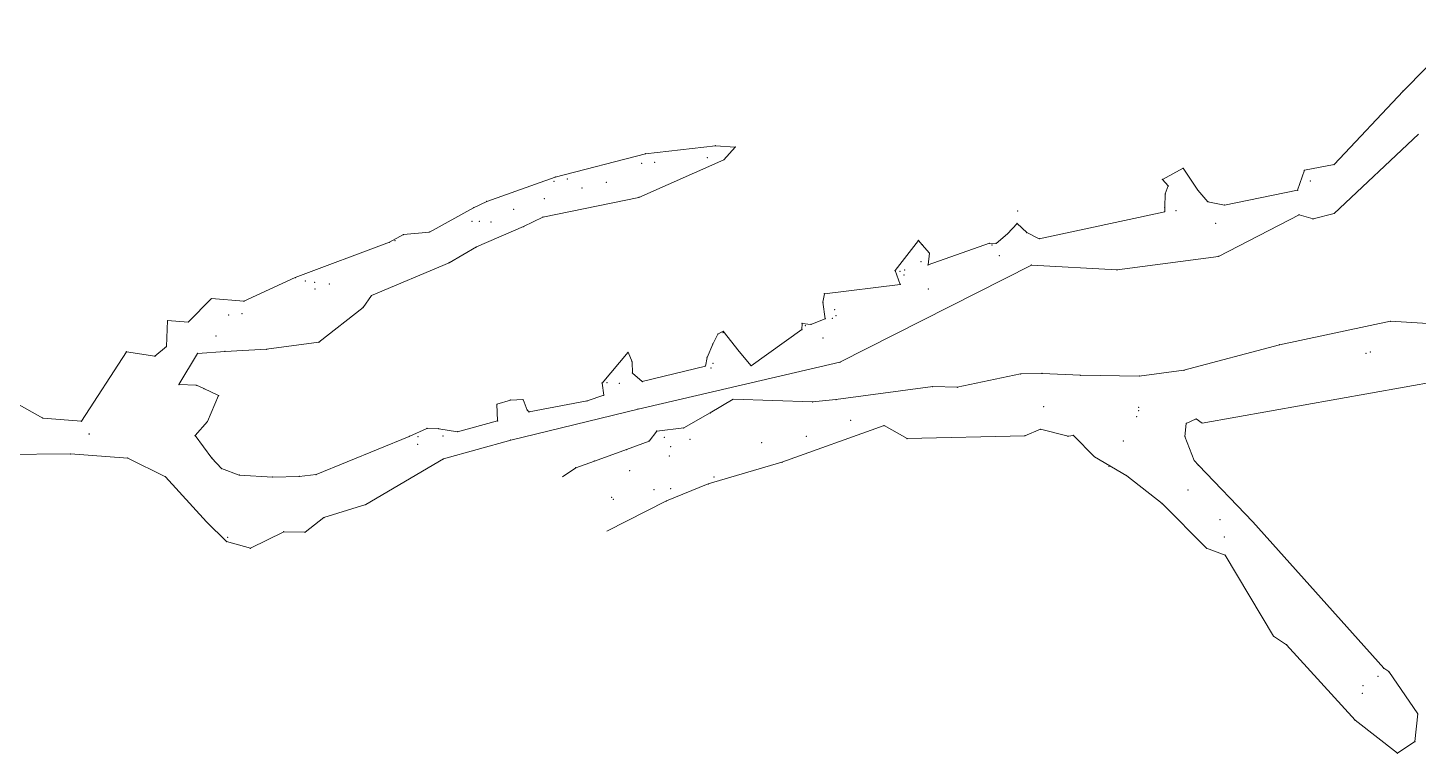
# Model space of a CAD drawing. Header units: millimetres. Extents: x 516689 to 517365, y 4400055 to 4400539.
# Drawn here: x 517110.8 to 517189, y 4400481.2 to 4400522 of the extents above; entities that cross this region are included whole.
import ezdxf

# ---------------------------------------------------------------- set-up
doc = ezdxf.new("R2010")
doc.units = ezdxf.units.MM
doc.layers.add('415', color=172, linetype='Continuous', lineweight=0)
doc.layers.add('GAL_370', color=18, linetype='Continuous', lineweight=0)

msp = doc.modelspace()

# ---------------------------------------------------------------- linework, layer by layer
at = {"layer": '415', "lineweight": 0}
for p, q in [((517188.148, 4400518.459, 416.45), (517191.643, 4400522.018, 416.45)), ((517184.261, 4400514.33, 415.25), (517188.148, 4400518.459, 416.45)), ((517145.546, 4400514.935, 414.7), (517149.466, 4400515.387, 414.7)), ((517149.466, 4400515.387, 414.7), (517150.589, 4400515.308, 414.7)), ((517150.589, 4400515.308, 414.7), (517149.946, 4400514.597, 414.7)), ((517189.017, 4400516.047, 416.45), (517184.276, 4400511.581, 415.25)), ((517140.463, 4400513.622, 414.7), (517145.546, 4400514.935, 414.7)), ((517149.946, 4400514.597, 414.7), (517145.167, 4400512.483, 414.7)), ((517174.611, 4400513.496, 415.25), (517175.774, 4400514.124, 415.25)), ((517175.774, 4400514.124, 415.25), (517176.608, 4400512.886, 415.25)), ((517182.215, 4400512.881, 415.25), (517182.594, 4400514.008, 415.25)), ((517182.594, 4400514.008, 415.25), (517184.261, 4400514.33, 415.25)), ((517136.613, 4400512.253, 414.7), (517140.463, 4400513.622, 414.7)), ((517174.936, 4400513.132, 415.25), (517174.611, 4400513.496, 415.25)), ((517174.771, 4400512.679, 415.25), (517174.936, 4400513.132, 415.25)), ((517135.87, 4400511.901, 414.7), (517136.613, 4400512.253, 414.7)), ((517145.167, 4400512.483, 414.7), (517139.768, 4400511.373, 414.7)), ((517174.741, 4400511.927, 415.25), (517174.771, 4400512.679, 415.25)), ((517176.608, 4400512.886, 415.25), (517177.165, 4400512.235, 415.25)), ((517177.165, 4400512.235, 415.25), (517178.097, 4400512.051, 415.25)), ((517178.097, 4400512.051, 415.25), (517182.215, 4400512.881, 415.25)), ((517133.387, 4400510.534, 414.7), (517135.87, 4400511.901, 414.7)), ((517167.688, 4400510.162, 415.25), (517174.738, 4400511.678, 415.25)), ((517174.738, 4400511.678, 415.25), (517174.741, 4400511.927, 415.25)), ((517182.295, 4400511.512, 415.25), (517177.756, 4400509.161, 415.25)), ((517183.086, 4400511.273, 415.25), (517182.295, 4400511.512, 415.25)), ((517184.276, 4400511.581, 415.25), (517183.086, 4400511.273, 415.25)), ((517138.684, 4400510.845, 414.7), (517136.031, 4400509.695, 414.7)), ((517139.768, 4400511.373, 414.7), (517138.684, 4400510.845, 414.7)), ((517165.903, 4400510.435, 415.25), (517166.44, 4400511.017, 415.25)), ((517166.44, 4400511.017, 415.25), (517166.984, 4400510.508, 415.25)), ((517125.838, 4400507.973, 414.7), (517131.133, 4400509.96, 414.7)), ((517131.133, 4400509.96, 414.7), (517131.92, 4400510.394, 414.7)), ((517131.92, 4400510.394, 414.7), (517133.387, 4400510.534, 414.7)), ((517159.576, 4400508.37, 415.25), (517160.888, 4400510.066, 415.25)), ((517160.888, 4400510.066, 415.25), (517161.105, 4400509.82, 415.25)), ((517161.431, 4400508.69, 415.25), (517164.88, 4400509.902, 415.25)), ((517164.88, 4400509.902, 415.25), (517165.259, 4400509.892, 415.25)), ((517165.259, 4400509.892, 415.25), (517165.903, 4400510.435, 415.25)), ((517166.984, 4400510.508, 415.25), (517167.688, 4400510.162, 415.25)), ((517136.031, 4400509.695, 414.7), (517134.487, 4400508.808, 414.7)), ((517161.105, 4400509.82, 415.25), (517161.508, 4400509.355, 415.25)), ((517161.508, 4400509.355, 415.25), (517161.431, 4400508.69, 415.25)), ((517177.756, 4400509.161, 415.25), (517172.057, 4400508.403, 415.25)), ((517134.487, 4400508.808, 414.7), (517130.127, 4400506.967, 414.7)), ((517167.246, 4400508.677, 415.25), (517156.476, 4400503.212, 414.7)), ((517159.868, 4400507.587, 415.25), (517159.576, 4400508.37, 415.25)), ((517172.057, 4400508.403, 415.25), (517167.246, 4400508.677, 415.25)), ((517122.949, 4400506.645, 414.7), (517125.838, 4400507.973, 414.7)), ((517155.603, 4400507.068, 414.7), (517159.868, 4400507.587, 415.25)), ((517119.82, 4400505.475, 414.7), (517121.127, 4400506.796, 414.7)), ((517121.127, 4400506.796, 414.7), (517122.949, 4400506.645, 414.7)), ((517130.127, 4400506.967, 414.7), (517129.656, 4400506.301, 414.7)), ((517155.521, 4400506.584, 414.7), (517155.603, 4400507.068, 414.7)), ((517129.656, 4400506.301, 414.7), (517127.175, 4400504.336, 414.7)), ((517155.644, 4400505.657, 414.7), (517155.521, 4400506.584, 414.7)), ((517118.596, 4400504.108, 414.6), (517118.657, 4400505.557, 414.7)), ((517118.657, 4400505.557, 414.7), (517119.82, 4400505.475, 414.7)), ((517154.338, 4400505.048, 414.7), (517154.346, 4400505.396, 414.7)), ((517154.346, 4400505.396, 414.7), (517154.838, 4400505.338, 414.7)), ((517154.838, 4400505.338, 414.7), (517155.644, 4400505.657, 414.7)), ((517149.325, 4400504.236, 414.7), (517149.609, 4400504.799, 414.7)), ((517149.609, 4400504.799, 414.7), (517149.91, 4400504.956, 414.7)), ((517149.91, 4400504.956, 414.7), (517150.8, 4400503.82, 414.7)), ((517151.473, 4400503.014, 414.7), (517154.338, 4400505.048, 414.7)), ((517113.817, 4400499.896, 414.6), (517116.34, 4400503.809, 414.6)), ((517116.34, 4400503.809, 414.6), (517117.952, 4400503.55, 414.6)), ((517117.952, 4400503.55, 414.6), (517118.596, 4400504.108, 414.6)), ((517120.346, 4400503.708, 414.6), (517119.294, 4400501.959, 414.6)), ((517121.895, 4400503.828, 414.7), (517120.346, 4400503.708, 414.6)), ((517124.229, 4400503.949, 414.7), (517121.895, 4400503.828, 414.7)), ((517127.175, 4400504.336, 414.7), (517124.229, 4400503.949, 414.7)), ((517143.094, 4400502.042, 414.7), (517144.556, 4400503.775, 414.7)), ((517144.556, 4400503.775, 414.7), (517144.78, 4400503.239, 414.7)), ((517149.004, 4400503.486, 414.7), (517149.325, 4400504.236, 414.7)), ((517150.8, 4400503.82, 414.7), (517151.473, 4400503.014, 414.7)), ((517144.78, 4400503.239, 414.7), (517144.806, 4400502.607, 414.7)), ((517156.476, 4400503.212, 414.7), (517145.122, 4400500.581, 414.7)), ((517145.357, 4400502.127, 414.7), (517148.911, 4400502.999, 414.7)), ((517148.911, 4400502.999, 414.7), (517149.004, 4400503.486, 414.7)), ((517143.191, 4400501.363, 414.7), (517143.094, 4400502.042, 414.7)), ((517144.806, 4400502.607, 414.7), (517145.357, 4400502.127, 414.7)), ((517109.238, 4400501.423, 414.5), (517111.637, 4400500.079, 414.6)), ((517119.294, 4400501.959, 414.6), (517120.277, 4400501.921, 414.6)), ((517120.277, 4400501.921, 414.6), (517120.707, 4400501.734, 414.6)), ((517120.707, 4400501.734, 414.6), (517121.53, 4400501.343, 414.6)), ((517121.53, 4400501.343, 414.6), (517120.901, 4400499.879, 414.6)), ((517142.252, 4400501.042, 414.7), (517143.191, 4400501.363, 414.7)), ((517137.181, 4400500.857, 414.7), (517137.943, 4400501.09, 414.7)), ((517137.222, 4400499.913, 414.7), (517137.181, 4400500.857, 414.7)), ((517137.943, 4400501.09, 414.7), (517138.65, 4400501.114, 414.7)), ((517145.122, 4400500.581, 414.7), (517137.964, 4400498.842, 414.7)), ((517138.65, 4400501.114, 414.7), (517138.886, 4400500.529, 414.7)), ((517138.886, 4400500.529, 414.7), (517138.989, 4400500.419, 414.7)), ((517138.989, 4400500.419, 414.7), (517142.252, 4400501.042, 414.7)), ((517111.637, 4400500.079, 414.6), (517113.817, 4400499.896, 414.6)), ((517120.901, 4400499.879, 414.6), (517120.205, 4400499.095, 414.6)), ((517134.964, 4400499.305, 414.7), (517137.222, 4400499.913, 414.7)), ((517120.205, 4400499.095, 414.6), (517121.152, 4400497.828, 414.6)), ((517127.016, 4400496.902, 414.6), (517132.247, 4400499.04, 414.7)), ((517132.247, 4400499.04, 414.7), (517133.249, 4400499.498, 414.7)), ((517133.249, 4400499.498, 414.7), (517133.914, 4400499.479, 414.7)), ((517133.914, 4400499.479, 414.7), (517134.964, 4400499.305, 414.7)), ((517137.964, 4400498.842, 414.7), (517134.173, 4400497.779, 414.7)), ((517113.191, 4400498.061, 414.6), (517109.385, 4400498.033, 414.5)), ((517116.42, 4400497.825, 414.6), (517113.191, 4400498.061, 414.6)), ((517118.537, 4400496.777, 414.6), (517116.42, 4400497.825, 414.6)), ((517121.152, 4400497.828, 414.6), (517121.699, 4400497.234, 414.6)), ((517134.173, 4400497.779, 414.7), (517129.806, 4400495.21, 414.6)), ((517120.857, 4400494.233, 414.6), (517118.537, 4400496.777, 414.6)), ((517121.699, 4400497.234, 414.6), (517122.69, 4400496.871, 414.6)), ((517122.69, 4400496.871, 414.6), (517124.577, 4400496.755, 414.6)), ((517124.577, 4400496.755, 414.6), (517126.064, 4400496.794, 414.6)), ((517126.064, 4400496.794, 414.6), (517127.016, 4400496.902, 414.6)), ((517129.806, 4400495.21, 414.6), (517127.449, 4400494.481, 414.6)), ((517121.981, 4400493.132, 414.6), (517120.857, 4400494.233, 414.6)), ((517127.449, 4400494.481, 414.6), (517126.393, 4400493.653, 414.6)), ((517125.194, 4400493.683, 414.6), (517123.32, 4400492.753, 414.6)), ((517126.393, 4400493.653, 414.6), (517125.194, 4400493.683, 414.6)), ((517123.32, 4400492.753, 414.6), (517121.981, 4400493.132, 414.6))]:
    msp.add_line(p, q, dxfattribs=at)
for p in [(517188.148, 4400518.459, 416.45), (517188.148, 4400518.459, 416.45), (517149.466, 4400515.387, 414.7), (517149.466, 4400515.387, 414.7), (517150.589, 4400515.308, 414.7), (517150.589, 4400515.308, 414.7), (517145.546, 4400514.935, 414.7), (517145.546, 4400514.935, 414.7), (517149.02, 4400514.711, 414.7), (517149.02, 4400514.711, 414.7), (517149.946, 4400514.597, 414.7), (517149.946, 4400514.597, 414.7), (517145.33, 4400514.405, 414.7), (517145.33, 4400514.405, 414.7), (517146.053, 4400514.448, 414.7), (517146.053, 4400514.448, 414.7), (517175.774, 4400514.124, 415.25), (517175.774, 4400514.124, 415.25), (517182.594, 4400514.008, 415.25), (517182.594, 4400514.008, 415.25), (517184.261, 4400514.33, 415.25), (517184.261, 4400514.33, 415.25), (517140.398, 4400513.391, 414.7), (517140.398, 4400513.391, 414.7), (517140.463, 4400513.622, 414.7), (517140.463, 4400513.622, 414.7), (517141.134, 4400513.52, 414.7), (517141.134, 4400513.52, 414.7), (517141.976, 4400513.01, 414.7), (517141.976, 4400513.01, 414.7), (517143.336, 4400513.326, 414.7), (517143.336, 4400513.326, 414.7), (517174.611, 4400513.496, 415.25), (517174.611, 4400513.496, 415.25), (517174.936, 4400513.132, 415.25), (517174.936, 4400513.132, 415.25), (517182.93, 4400513.411, 415.25), (517182.93, 4400513.411, 415.25), (517136.613, 4400512.253, 414.7), (517136.613, 4400512.253, 414.7), (517139.844, 4400512.418, 414.7), (517139.844, 4400512.418, 414.7), (517145.167, 4400512.483, 414.7), (517145.167, 4400512.483, 414.7), (517174.771, 4400512.679, 415.25), (517174.771, 4400512.679, 415.25), (517176.608, 4400512.886, 415.25), (517176.608, 4400512.886, 415.25), (517177.165, 4400512.235, 415.25), (517177.165, 4400512.235, 415.25), (517182.215, 4400512.881, 415.25), (517182.215, 4400512.881, 415.25), (517182.215, 4400512.881, 415.25), (517182.215, 4400512.881, 415.25), (517135.87, 4400511.901, 414.7), (517135.87, 4400511.901, 414.7), (517138.123, 4400511.805, 414.7), (517138.123, 4400511.805, 414.7), (517166.477, 4400511.715, 415.25), (517166.477, 4400511.715, 415.25), (517174.738, 4400511.678, 415.25), (517174.738, 4400511.678, 415.25), (517174.741, 4400511.927, 415.25), (517174.741, 4400511.927, 415.25), (517175.381, 4400511.728, 415.25), (517175.381, 4400511.728, 415.25), (517178.097, 4400512.051, 415.25), (517178.097, 4400512.051, 415.25), (517182.295, 4400511.512, 415.25), (517182.295, 4400511.512, 415.25), (517184.276, 4400511.581, 415.25), (517184.276, 4400511.581, 415.25), (517135.772, 4400511.146, 414.7), (517135.772, 4400511.146, 414.7), (517136.191, 4400511.134, 414.7), (517136.191, 4400511.134, 414.7), (517136.845, 4400511.103, 414.7), (517136.845, 4400511.103, 414.7), (517138.684, 4400510.845, 414.7), (517138.684, 4400510.845, 414.7), (517139.768, 4400511.373, 414.7), (517139.768, 4400511.373, 414.7), (517166.44, 4400511.017, 415.25), (517166.44, 4400511.017, 415.25), (517177.604, 4400511.021, 415.25), (517177.604, 4400511.021, 415.25), (517183.086, 4400511.273, 415.25), (517183.086, 4400511.273, 415.25), (517131.133, 4400509.96, 414.7), (517131.133, 4400509.96, 414.7), (517131.454, 4400510.05, 414.7), (517131.454, 4400510.05, 414.7), (517131.92, 4400510.394, 414.7), (517131.92, 4400510.394, 414.7), (517133.387, 4400510.534, 414.7), (517133.387, 4400510.534, 414.7), (517160.888, 4400510.066, 415.25), (517160.888, 4400510.066, 415.25), (517164.88, 4400509.902, 415.25), (517164.88, 4400509.902, 415.25), (517165.259, 4400509.892, 415.25), (517165.259, 4400509.892, 415.25), (517165.903, 4400510.435, 415.25), (517165.903, 4400510.435, 415.25), (517166.984, 4400510.508, 415.25), (517166.984, 4400510.508, 415.25), (517167.688, 4400510.162, 415.25), (517167.688, 4400510.162, 415.25), (517136.031, 4400509.695, 414.7), (517136.031, 4400509.695, 414.7), (517161.105, 4400509.82, 415.25), (517161.105, 4400509.82, 415.25), (517161.508, 4400509.355, 415.25), (517161.508, 4400509.355, 415.25), (517165.03, 4400509.809, 415.25), (517165.03, 4400509.809, 415.25), (517165.431, 4400509.207, 415.25), (517165.431, 4400509.207, 415.25), (517177.756, 4400509.161, 415.25), (517177.756, 4400509.161, 415.25), (517134.487, 4400508.808, 414.7), (517134.487, 4400508.808, 414.7), (517159.576, 4400508.37, 415.25), (517159.576, 4400508.37, 415.25), (517159.853, 4400508.335, 415.25), (517159.853, 4400508.335, 415.25), (517160.117, 4400508.404, 415.25), (517160.117, 4400508.404, 415.25), (517161.031, 4400508.869, 415.25), (517161.031, 4400508.869, 415.25), (517161.431, 4400508.69, 415.25), (517161.431, 4400508.69, 415.25), (517167.246, 4400508.677, 415.25), (517167.246, 4400508.677, 415.25), (517172.057, 4400508.403, 415.25), (517172.057, 4400508.403, 415.25), (517125.838, 4400507.973, 414.7), (517125.838, 4400507.973, 414.7), (517126.403, 4400507.783, 414.7), (517126.403, 4400507.783, 414.7), (517126.933, 4400507.706, 414.7), (517126.933, 4400507.706, 414.7), (517127.766, 4400507.617, 414.7), (517127.766, 4400507.617, 414.7), (517159.868, 4400507.587, 415.25), (517159.868, 4400507.587, 415.25), (517160.081, 4400508.12, 415.25), (517160.081, 4400508.12, 415.25), (517121.127, 4400506.796, 414.7), (517121.127, 4400506.796, 414.7), (517126.946, 4400507.341, 414.7), (517126.946, 4400507.341, 414.7), (517130.127, 4400506.967, 414.7), (517130.127, 4400506.967, 414.7), (517155.603, 4400507.068, 414.7), (517155.603, 4400507.068, 414.7), (517161.451, 4400507.33, 415.25), (517161.451, 4400507.33, 415.25), (517122.843, 4400505.949, 414.7), (517122.843, 4400505.949, 414.7), (517122.949, 4400506.645, 414.7), (517122.949, 4400506.645, 414.7), (517129.656, 4400506.301, 414.7), (517129.656, 4400506.301, 414.7), (517155.521, 4400506.584, 414.7), (517155.521, 4400506.584, 414.7), (517156.179, 4400506.172, 414.7), (517156.179, 4400506.172, 414.7), (517118.657, 4400505.557, 414.7), (517118.657, 4400505.557, 414.7), (517119.82, 4400505.475, 414.7), (517119.82, 4400505.475, 414.7), (517122.096, 4400505.864, 414.7), (517122.096, 4400505.864, 414.7), (517154.346, 4400505.396, 414.7), (517154.346, 4400505.396, 414.7), (517154.536, 4400505.277, 414.7), (517154.536, 4400505.277, 414.7), (517154.838, 4400505.338, 414.7), (517154.838, 4400505.338, 414.7), (517155.644, 4400505.657, 414.7), (517155.644, 4400505.657, 414.7), (517156.052, 4400505.687, 414.7), (517156.052, 4400505.687, 414.7), (517156.258, 4400505.832, 414.7), (517156.258, 4400505.832, 414.7), (517121.384, 4400504.699, 414.7), (517121.384, 4400504.699, 414.7), (517121.384, 4400504.699, 414.7), (517121.384, 4400504.699, 414.7), (517149.609, 4400504.799, 414.7), (517149.609, 4400504.799, 414.7), (517149.905, 4400504.883, 414.7), (517149.905, 4400504.883, 414.7), (517149.91, 4400504.956, 414.7), (517149.91, 4400504.956, 414.7), (517154.338, 4400505.048, 414.7), (517154.338, 4400505.048, 414.7), (517155.518, 4400504.586, 414.7), (517155.518, 4400504.586, 414.7), (517116.34, 4400503.809, 414.6), (517116.34, 4400503.809, 414.6), (517118.596, 4400504.108, 414.6), (517118.596, 4400504.108, 414.6), (517120.346, 4400503.708, 414.6), (517121.895, 4400503.828, 414.7), (517121.895, 4400503.828, 414.7), (517124.229, 4400503.949, 414.7), (517124.229, 4400503.949, 414.7), (517127.175, 4400504.336, 414.7), (517127.175, 4400504.336, 414.7), (517144.556, 4400503.775, 414.7), (517144.556, 4400503.775, 414.7), (517149.325, 4400504.236, 414.7), (517149.325, 4400504.236, 414.7), (517150.8, 4400503.82, 414.7), (517150.8, 4400503.82, 414.7), (517117.952, 4400503.55, 414.6), (517117.952, 4400503.55, 414.6), (517144.78, 4400503.239, 414.7), (517144.78, 4400503.239, 414.7), (517148.911, 4400502.999, 414.7), (517148.911, 4400502.999, 414.7), (517149.004, 4400503.486, 414.7), (517149.004, 4400503.486, 414.7), (517149.219, 4400502.899, 414.7), (517149.219, 4400502.899, 414.7), (517149.326, 4400503.145, 414.7), (517149.326, 4400503.145, 414.7), (517151.473, 4400503.014, 414.7), (517151.473, 4400503.014, 414.7), (517156.476, 4400503.212, 414.7), (517156.476, 4400503.212, 414.7), (517143.094, 4400502.042, 414.7), (517143.094, 4400502.042, 414.7), (517143.368, 4400502.061, 414.7), (517143.368, 4400502.061, 414.7), (517144.066, 4400502.032, 414.7), (517144.066, 4400502.032, 414.7), (517144.806, 4400502.607, 414.7), (517144.806, 4400502.607, 414.7), (517145.357, 4400502.127, 414.7), (517145.357, 4400502.127, 414.7), (517119.294, 4400501.959, 414.6), (517119.294, 4400501.959, 414.6), (517120.277, 4400501.921, 414.6), (517120.277, 4400501.921, 414.6), (517120.707, 4400501.734, 414.6), (517120.707, 4400501.734, 414.6), (517121.53, 4400501.343, 414.6), (517121.53, 4400501.343, 414.6), (517143.191, 4400501.363, 414.7), (517143.191, 4400501.363, 414.7), (517137.181, 4400500.857, 414.7), (517137.181, 4400500.857, 414.7), (517137.943, 4400501.09, 414.7), (517137.943, 4400501.09, 414.7), (517138.65, 4400501.114, 414.7), (517138.65, 4400501.114, 414.7), (517138.886, 4400500.529, 414.7), (517138.886, 4400500.529, 414.7), (517142.252, 4400501.042, 414.7), (517142.252, 4400501.042, 414.7), (517145.122, 4400500.581, 414.7), (517145.122, 4400500.581, 414.7), (517111.637, 4400500.079, 414.6), (517111.637, 4400500.079, 414.6), (517113.817, 4400499.896, 414.6), (517113.817, 4400499.896, 414.6), (517120.901, 4400499.879, 414.6), (517120.901, 4400499.879, 414.6), (517137.222, 4400499.913, 414.7), (517137.222, 4400499.913, 414.7), (517138.989, 4400500.419, 414.7), (517138.989, 4400500.419, 414.7), (517114.248, 4400499.177, 414.6), (517114.248, 4400499.177, 414.6), (517114.254, 4400499.182, 414.6), (517114.254, 4400499.182, 414.6), (517120.205, 4400499.095, 414.6), (517120.205, 4400499.095, 414.6), (517132.247, 4400499.04, 414.7), (517132.247, 4400499.04, 414.7), (517132.745, 4400499.03, 414.7), (517132.745, 4400499.03, 414.7), (517133.249, 4400499.498, 414.7), (517133.249, 4400499.498, 414.7), (517133.914, 4400499.479, 414.7), (517133.914, 4400499.479, 414.7), (517134.155, 4400499.073, 414.7), (517134.155, 4400499.073, 414.7), (517134.964, 4400499.305, 414.7), (517134.964, 4400499.305, 414.7), (517132.718, 4400498.603, 414.7), (517132.718, 4400498.603, 414.7), (517137.964, 4400498.842, 414.7), (517137.964, 4400498.842, 414.7), (517113.191, 4400498.061, 414.6), (517116.42, 4400497.825, 414.6), (517116.42, 4400497.825, 414.6), (517121.152, 4400497.828, 414.6), (517121.152, 4400497.828, 414.6), (517134.173, 4400497.779, 414.7), (517134.173, 4400497.779, 414.7), (517118.537, 4400496.777, 414.6), (517118.537, 4400496.777, 414.6), (517121.699, 4400497.234, 414.6), (517121.699, 4400497.234, 414.6), (517122.69, 4400496.871, 414.6), (517122.69, 4400496.871, 414.6), (517124.577, 4400496.755, 414.6), (517124.577, 4400496.755, 414.6), (517126.064, 4400496.794, 414.6), (517126.064, 4400496.794, 414.6), (517127.016, 4400496.902, 414.6), (517127.016, 4400496.902, 414.6), (517129.806, 4400495.21, 414.6), (517129.806, 4400495.21, 414.6), (517120.857, 4400494.233, 414.6), (517120.857, 4400494.233, 414.6), (517127.449, 4400494.481, 414.6), (517127.449, 4400494.481, 414.6), (517125.194, 4400493.683, 414.6), (517125.194, 4400493.683, 414.6), (517126.393, 4400493.653, 414.6), (517126.393, 4400493.653, 414.6), (517121.981, 4400493.132, 414.6), (517121.981, 4400493.132, 414.6), (517122.046, 4400493.362, 414.6), (517122.046, 4400493.362, 414.6), (517123.32, 4400492.753, 414.6), (517123.32, 4400492.753, 414.6)]:
    msp.add_point(p, dxfattribs=at)
at = {"layer": 'GAL_370', "lineweight": 0}
for p, q in [((517187.447, 4400505.517, 370.4), (517181.201, 4400504.195, 370.4)), ((517187.447, 4400505.517, 370.4), (517181.201, 4400504.195, 370.4)), ((517190.439, 4400505.336, 370.4), (517187.447, 4400505.517, 370.4)), ((517190.439, 4400505.336, 370.4), (517187.447, 4400505.517, 370.4)), ((517181.201, 4400504.195, 370.4), (517175.822, 4400502.762, 370.23)), ((517181.201, 4400504.195, 370.4), (517175.822, 4400502.762, 370.23)), ((517166.631, 4400502.556, 370), (517163.071, 4400501.805, 370)), ((517166.631, 4400502.556, 370), (517163.071, 4400501.805, 370)), ((517167.843, 4400502.586, 370), (517166.631, 4400502.556, 370)), ((517167.843, 4400502.586, 370), (517166.631, 4400502.556, 370)), ((517169.998, 4400502.488, 370.23), (517167.843, 4400502.586, 370)), ((517169.998, 4400502.488, 370.23), (517167.843, 4400502.586, 370)), ((517173.303, 4400502.44, 370.23), (517169.998, 4400502.488, 370.23)), ((517173.303, 4400502.44, 370.23), (517169.998, 4400502.488, 370.23)), ((517175.822, 4400502.762, 370.23), (517173.303, 4400502.44, 370.23)), ((517175.822, 4400502.762, 370.23), (517173.303, 4400502.44, 370.23)), ((517176.845, 4400499.796, 370.23), (517190.104, 4400502.154, 370.4)), ((517176.845, 4400499.796, 370.23), (517190.104, 4400502.154, 370.4)), ((517161.689, 4400501.849, 370), (517156.245, 4400501.114, 370)), ((517161.689, 4400501.849, 370), (517156.245, 4400501.114, 370)), ((517163.071, 4400501.805, 370), (517161.689, 4400501.849, 370)), ((517163.071, 4400501.805, 370), (517161.689, 4400501.849, 370)), ((517150.463, 4400501.145, 369.8), (517149.178, 4400500.362, 369.8)), ((517150.463, 4400501.145, 369.8), (517149.178, 4400500.362, 369.8)), ((517154.931, 4400500.98, 370), (517150.463, 4400501.145, 369.8)), ((517154.931, 4400500.98, 370), (517150.463, 4400501.145, 369.8)), ((517156.245, 4400501.114, 370), (517154.931, 4400500.98, 370)), ((517156.245, 4400501.114, 370), (517154.931, 4400500.98, 370)), ((517149.178, 4400500.362, 369.8), (517147.694, 4400499.527, 369.8)), ((517149.178, 4400500.362, 369.8), (517147.694, 4400499.527, 369.8)), ((517175.872, 4400499.045, 370.23), (517175.947, 4400499.777, 370.23)), ((517175.872, 4400499.045, 370.23), (517175.947, 4400499.777, 370.23)), ((517175.947, 4400499.777, 370.23), (517176.508, 4400500.028, 370.23)), ((517175.947, 4400499.777, 370.23), (517176.508, 4400500.028, 370.23)), ((517176.508, 4400500.028, 370.23), (517176.845, 4400499.796, 370.23)), ((517176.508, 4400500.028, 370.23), (517176.845, 4400499.796, 370.23)), ((517146.172, 4400499.346, 369.8), (517145.744, 4400498.78, 369.8)), ((517146.172, 4400499.346, 369.8), (517145.744, 4400498.78, 369.8)), ((517147.694, 4400499.527, 369.8), (517146.172, 4400499.346, 369.8)), ((517147.694, 4400499.527, 369.8), (517146.172, 4400499.346, 369.8)), ((517153.212, 4400497.596, 369.8), (517158.959, 4400499.657, 370)), ((517153.212, 4400497.596, 369.8), (517158.959, 4400499.657, 370)), ((517158.959, 4400499.657, 370), (517160.249, 4400498.922, 370)), ((517158.959, 4400499.657, 370), (517160.249, 4400498.922, 370)), ((517160.249, 4400498.922, 370), (517166.88, 4400499.079, 370)), ((517160.249, 4400498.922, 370), (517166.88, 4400499.079, 370)), ((517166.88, 4400499.079, 370), (517167.745, 4400499.449, 370)), ((517166.88, 4400499.079, 370), (517167.745, 4400499.449, 370)), ((517167.745, 4400499.449, 370), (517169.301, 4400499.054, 370.23)), ((517167.745, 4400499.449, 370), (517169.301, 4400499.054, 370.23)), ((517169.301, 4400499.054, 370.23), (517169.608, 4400499.105, 370.23)), ((517169.301, 4400499.054, 370.23), (517169.608, 4400499.105, 370.23)), ((517169.608, 4400499.105, 370.23), (517170.79, 4400497.9, 370.23)), ((517169.608, 4400499.105, 370.23), (517170.79, 4400497.9, 370.23)), ((517176.4, 4400497.684, 370.23), (517175.872, 4400499.045, 370.23)), ((517176.4, 4400497.684, 370.23), (517175.872, 4400499.045, 370.23)), ((517144.479, 4400498.301, 369.8), (517142.668, 4400497.653, 369.8)), ((517144.479, 4400498.301, 369.8), (517142.668, 4400497.653, 369.8)), ((517145.744, 4400498.78, 369.8), (517144.479, 4400498.301, 369.8)), ((517145.744, 4400498.78, 369.8), (517144.479, 4400498.301, 369.8)), ((517142.668, 4400497.653, 369.8), (517141.618, 4400497.281, 369.8)), ((517142.668, 4400497.653, 369.8), (517141.618, 4400497.281, 369.8)), ((517149.063, 4400496.376, 369.8), (517153.212, 4400497.596, 369.8)), ((517149.063, 4400496.376, 369.8), (517153.212, 4400497.596, 369.8)), ((517170.79, 4400497.9, 370.23), (517172.606, 4400496.835, 370.23)), ((517170.79, 4400497.9, 370.23), (517172.606, 4400496.835, 370.23)), ((517176.632, 4400497.425, 370.23), (517176.4, 4400497.684, 370.23)), ((517176.632, 4400497.425, 370.23), (517176.4, 4400497.684, 370.23)), ((517179.691, 4400494.243, 370.23), (517176.632, 4400497.425, 370.23)), ((517179.691, 4400494.243, 370.23), (517176.632, 4400497.425, 370.23)), ((517141.618, 4400497.281, 369.8), (517140.866, 4400496.779, 369.8)), ((517141.618, 4400497.281, 369.8), (517140.866, 4400496.779, 369.8)), ((517172.606, 4400496.835, 370.23), (517174.587, 4400495.266, 370.23)), ((517172.606, 4400496.835, 370.23), (517174.587, 4400495.266, 370.23)), ((517146.717, 4400495.414, 369.8), (517149.063, 4400496.376, 369.8)), ((517146.717, 4400495.414, 369.8), (517149.063, 4400496.376, 369.8)), ((517143.359, 4400493.711, 369.8), (517146.717, 4400495.414, 369.8)), ((517143.359, 4400493.711, 369.8), (517146.717, 4400495.414, 369.8)), ((517174.587, 4400495.266, 370.23), (517177.093, 4400492.755, 370.23)), ((517174.587, 4400495.266, 370.23), (517177.093, 4400492.755, 370.23)), ((517187.06, 4400486.005, 370.4), (517179.691, 4400494.243, 370.23)), ((517187.06, 4400486.005, 370.4), (517179.691, 4400494.243, 370.23)), ((517177.093, 4400492.755, 370.23), (517178.135, 4400492.371, 370.23)), ((517177.093, 4400492.755, 370.23), (517178.135, 4400492.371, 370.23)), ((517178.135, 4400492.371, 370.23), (517180.863, 4400487.811, 370.4)), ((517178.135, 4400492.371, 370.23), (517180.863, 4400487.811, 370.4)), ((517180.863, 4400487.811, 370.4), (517181.598, 4400487.334, 370.4)), ((517180.863, 4400487.811, 370.4), (517181.598, 4400487.334, 370.4)), ((517181.598, 4400487.334, 370.4), (517185.449, 4400483.084, 370.4)), ((517181.598, 4400487.334, 370.4), (517185.449, 4400483.084, 370.4)), ((517187.344, 4400485.823, 370.4), (517187.06, 4400486.005, 370.4)), ((517187.344, 4400485.823, 370.4), (517187.06, 4400486.005, 370.4)), ((517188.974, 4400483.445, 370.4), (517187.344, 4400485.823, 370.4)), ((517188.974, 4400483.445, 370.4), (517187.344, 4400485.823, 370.4)), ((517188.811, 4400481.882, 370.4), (517188.974, 4400483.445, 370.4)), ((517188.811, 4400481.882, 370.4), (517188.974, 4400483.445, 370.4)), ((517185.449, 4400483.084, 370.4), (517187.825, 4400481.234, 370.4)), ((517185.449, 4400483.084, 370.4), (517187.825, 4400481.234, 370.4)), ((517187.825, 4400481.234, 370.4), (517188.811, 4400481.882, 370.4)), ((517187.825, 4400481.234, 370.4), (517188.811, 4400481.882, 370.4))]:
    msp.add_line(p, q, dxfattribs=at)
for p in [(517187.447, 4400505.517, 370.4), (517187.447, 4400505.517, 370.4), (517181.201, 4400504.195, 370.4), (517181.201, 4400504.195, 370.4), (517186.053, 4400503.724, 370.4), (517186.053, 4400503.724, 370.4), (517186.308, 4400503.786, 370.4), (517186.308, 4400503.786, 370.4), (517166.631, 4400502.556, 370), (517166.631, 4400502.556, 370), (517166.631, 4400502.556, 370), (517166.631, 4400502.556, 370), (517167.843, 4400502.586, 370), (517167.843, 4400502.586, 370), (517167.843, 4400502.586, 370), (517167.843, 4400502.586, 370), (517169.998, 4400502.488, 370.23), (517169.998, 4400502.488, 370.23), (517173.303, 4400502.44, 370.23), (517173.303, 4400502.44, 370.23), (517175.822, 4400502.762, 370.23), (517175.822, 4400502.762, 370.23), (517161.689, 4400501.849, 370), (517161.689, 4400501.849, 370), (517163.071, 4400501.805, 370), (517163.071, 4400501.805, 370), (517163.071, 4400501.805, 370), (517163.071, 4400501.805, 370), (517163.071, 4400501.805, 370), (517163.071, 4400501.805, 370), (517154.931, 4400500.98, 370), (517154.931, 4400500.98, 370), (517156.245, 4400501.114, 370), (517156.245, 4400501.114, 370), (517167.93, 4400500.719, 370), (517167.93, 4400500.719, 370), (517167.93, 4400500.719, 370), (517167.93, 4400500.719, 370), (517173.271, 4400500.673, 370.23), (517173.271, 4400500.673, 370.23), (517173.277, 4400500.485, 370.23), (517173.277, 4400500.485, 370.23), (517149.178, 4400500.362, 369.8), (517149.178, 4400500.362, 369.8), (517149.178, 4400500.362, 369.8), (517149.178, 4400500.362, 369.8), (517157.076, 4400499.942, 370), (517157.076, 4400499.942, 370), (517157.076, 4400499.942, 370), (517157.076, 4400499.942, 370), (517173.165, 4400500.151, 370.23), (517173.165, 4400500.151, 370.23), (517175.947, 4400499.777, 370.23), (517175.947, 4400499.777, 370.23), (517176.508, 4400500.028, 370.23), (517176.508, 4400500.028, 370.23), (517176.845, 4400499.796, 370.23), (517176.845, 4400499.796, 370.23), (517146.172, 4400499.346, 369.8), (517146.172, 4400499.346, 369.8), (517146.172, 4400499.346, 369.8), (517146.172, 4400499.346, 369.8), (517146.603, 4400498.996, 369.8), (517146.603, 4400498.996, 369.8), (517147.694, 4400499.527, 369.8), (517147.694, 4400499.527, 369.8), (517154.585, 4400499.047, 369.8), (517154.585, 4400499.047, 369.8), (517154.585, 4400499.047, 369.8), (517154.585, 4400499.047, 369.8), (517158.959, 4400499.657, 370), (517158.959, 4400499.657, 370), (517158.959, 4400499.657, 370), (517158.959, 4400499.657, 370), (517160.249, 4400498.922, 370), (517160.249, 4400498.922, 370), (517160.249, 4400498.922, 370), (517160.249, 4400498.922, 370), (517160.249, 4400498.922, 370), (517160.249, 4400498.922, 370), (517166.88, 4400499.079, 370), (517166.88, 4400499.079, 370), (517166.88, 4400499.079, 370), (517166.88, 4400499.079, 370), (517167.745, 4400499.449, 370), (517167.745, 4400499.449, 370), (517167.745, 4400499.449, 370), (517167.745, 4400499.449, 370), (517169.301, 4400499.054, 370.23), (517169.301, 4400499.054, 370.23), (517169.301, 4400499.054, 370.23), (517169.301, 4400499.054, 370.23), (517169.608, 4400499.105, 370.23), (517169.608, 4400499.105, 370.23), (517169.608, 4400499.105, 370.23), (517169.608, 4400499.105, 370.23), (517175.872, 4400499.045, 370.23), (517175.872, 4400499.045, 370.23), (517144.479, 4400498.301, 369.8), (517144.479, 4400498.301, 369.8), (517144.479, 4400498.301, 369.8), (517144.479, 4400498.301, 369.8), (517145.744, 4400498.78, 369.8), (517145.744, 4400498.78, 369.8), (517145.744, 4400498.78, 369.8), (517145.744, 4400498.78, 369.8), (517146.961, 4400498.477, 369.8), (517146.961, 4400498.477, 369.8), (517148.04, 4400498.875, 369.8), (517148.04, 4400498.875, 369.8), (517152.067, 4400498.688, 369.8), (517152.067, 4400498.688, 369.8), (517152.067, 4400498.688, 369.8), (517152.067, 4400498.688, 369.8), (517172.418, 4400498.78, 370.23), (517172.418, 4400498.78, 370.23), (517172.418, 4400498.78, 370.23), (517172.418, 4400498.78, 370.23), (517142.668, 4400497.653, 369.8), (517142.668, 4400497.653, 369.8), (517142.668, 4400497.653, 369.8), (517142.668, 4400497.653, 369.8), (517146.882, 4400497.939, 369.8), (517146.882, 4400497.939, 369.8), (517146.882, 4400497.939, 369.8), (517146.882, 4400497.939, 369.8), (517153.212, 4400497.596, 369.8), (517153.212, 4400497.596, 369.8), (517153.212, 4400497.596, 369.8), (517153.212, 4400497.596, 369.8), (517170.79, 4400497.9, 370.23), (517170.79, 4400497.9, 370.23), (517170.79, 4400497.9, 370.23), (517170.79, 4400497.9, 370.23), (517171.601, 4400497.365, 370.23), (517171.601, 4400497.365, 370.23), (517171.601, 4400497.365, 370.23), (517171.601, 4400497.365, 370.23), (517176.4, 4400497.684, 370.23), (517176.4, 4400497.684, 370.23), (517176.4, 4400497.684, 370.23), (517176.4, 4400497.684, 370.23), (517176.632, 4400497.425, 370.23), (517176.632, 4400497.425, 370.23), (517176.632, 4400497.425, 370.23), (517176.632, 4400497.425, 370.23), (517141.618, 4400497.281, 369.8), (517141.618, 4400497.281, 369.8), (517141.618, 4400497.281, 369.8), (517141.618, 4400497.281, 369.8), (517144.646, 4400497.124, 369.8), (517144.646, 4400497.124, 369.8), (517144.646, 4400497.124, 369.8), (517144.646, 4400497.124, 369.8), (517149.385, 4400496.77, 369.8), (517149.385, 4400496.77, 369.8), (517149.385, 4400496.77, 369.8), (517149.385, 4400496.77, 369.8), (517172.606, 4400496.835, 370.23), (517172.606, 4400496.835, 370.23), (517172.606, 4400496.835, 370.23), (517172.606, 4400496.835, 370.23), (517146.025, 4400496.057, 369.8), (517146.025, 4400496.057, 369.8), (517146.025, 4400496.057, 369.8), (517146.025, 4400496.057, 369.8), (517146.946, 4400496.108, 369.8), (517146.946, 4400496.108, 369.8), (517146.946, 4400496.108, 369.8), (517146.946, 4400496.108, 369.8), (517149.063, 4400496.376, 369.8), (517149.063, 4400496.376, 369.8), (517149.063, 4400496.376, 369.8), (517149.063, 4400496.376, 369.8), (517176.052, 4400496.03, 370.23), (517176.052, 4400496.03, 370.23), (517176.052, 4400496.03, 370.23), (517176.052, 4400496.03, 370.23), (517143.627, 4400495.625, 369.8), (517143.627, 4400495.625, 369.8), (517143.627, 4400495.625, 369.8), (517143.627, 4400495.625, 369.8), (517143.727, 4400495.514, 369.8), (517143.727, 4400495.514, 369.8), (517143.727, 4400495.514, 369.8), (517143.727, 4400495.514, 369.8), (517146.717, 4400495.414, 369.8), (517146.717, 4400495.414, 369.8), (517146.717, 4400495.414, 369.8), (517146.717, 4400495.414, 369.8), (517174.587, 4400495.266, 370.23), (517174.587, 4400495.266, 370.23), (517174.587, 4400495.266, 370.23), (517174.587, 4400495.266, 370.23), (517177.843, 4400494.368, 370.23), (517177.843, 4400494.368, 370.23), (517177.843, 4400494.368, 370.23), (517177.843, 4400494.368, 370.23), (517179.691, 4400494.243, 370.23), (517179.691, 4400494.243, 370.23), (517179.691, 4400494.243, 370.23), (517179.691, 4400494.243, 370.23), (517177.093, 4400492.755, 370.23), (517177.093, 4400492.755, 370.23), (517177.093, 4400492.755, 370.23), (517177.093, 4400492.755, 370.23), (517178.091, 4400493.398, 370.23), (517178.091, 4400493.398, 370.23), (517178.091, 4400493.398, 370.23), (517178.091, 4400493.398, 370.23), (517178.135, 4400492.371, 370.23), (517178.135, 4400492.371, 370.23), (517178.135, 4400492.371, 370.23), (517178.135, 4400492.371, 370.23), (517180.863, 4400487.811, 370.4), (517180.863, 4400487.811, 370.4), (517180.863, 4400487.811, 370.4), (517180.863, 4400487.811, 370.4), (517181.598, 4400487.334, 370.4), (517181.598, 4400487.334, 370.4), (517187.06, 4400486.005, 370.4), (517187.06, 4400486.005, 370.4), (517187.06, 4400486.005, 370.4), (517187.06, 4400486.005, 370.4), (517187.344, 4400485.823, 370.4), (517187.344, 4400485.823, 370.4), (517185.883, 4400485.029, 370.4), (517185.883, 4400485.029, 370.4), (517186.74, 4400485.563, 370.4), (517186.74, 4400485.563, 370.4), (517185.855, 4400484.598, 370.4), (517185.855, 4400484.598, 370.4), (517188.974, 4400483.445, 370.4), (517188.974, 4400483.445, 370.4), (517185.449, 4400483.084, 370.4), (517185.449, 4400483.084, 370.4), (517188.811, 4400481.882, 370.4), (517188.811, 4400481.882, 370.4), (517187.825, 4400481.234, 370.4), (517187.825, 4400481.234, 370.4)]:
    msp.add_point(p, dxfattribs=at)

doc.saveas('drawing.dxf')
